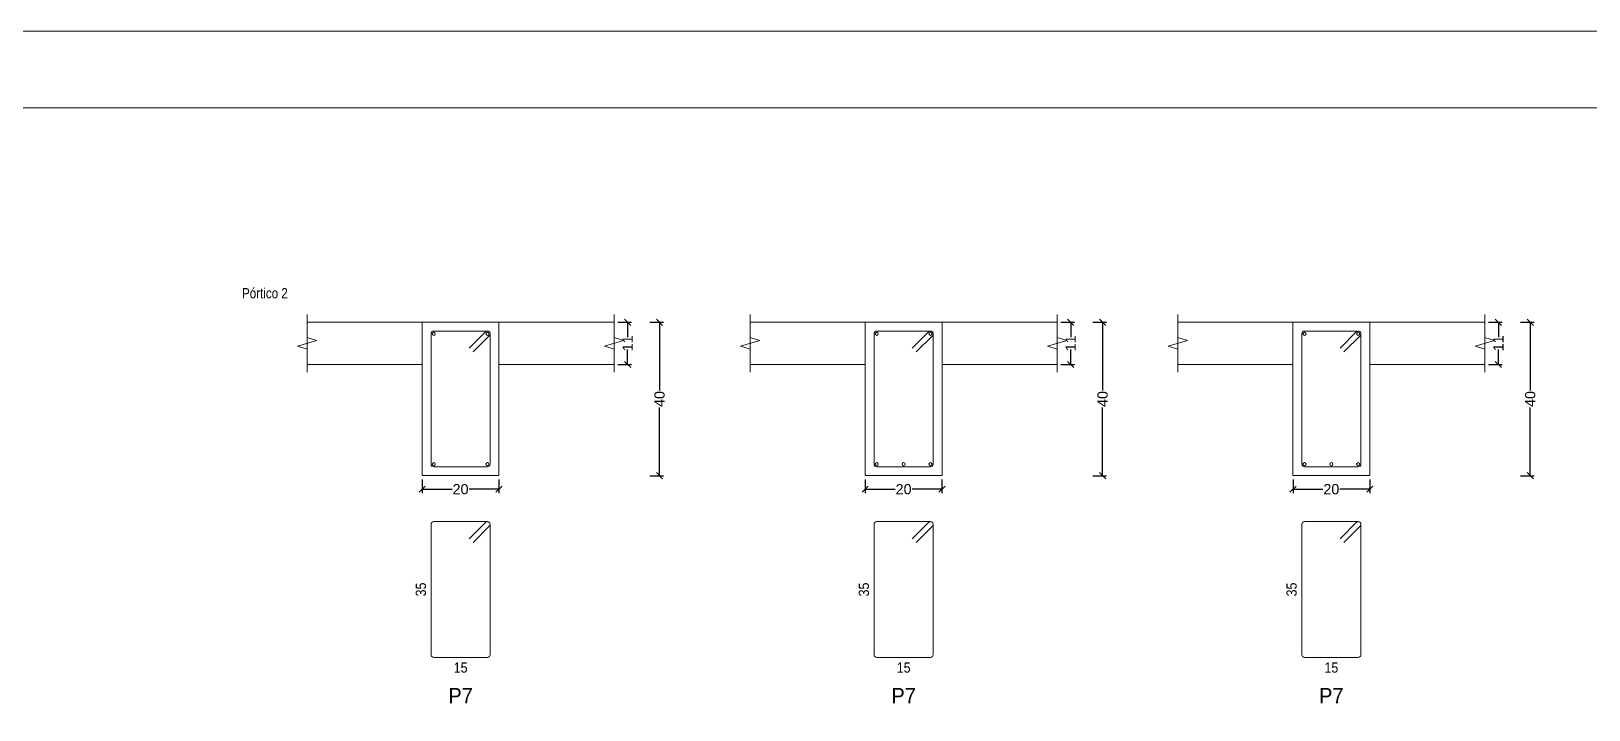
# Model space of a CAD drawing. Header units: millimetres. Extents: x 0 to 190, y -70 to 53.
# Drawn here: x 88.43 to 108.73, y 12.11 to 20.96 of the extents above; entities that cross this region are included whole.
import ezdxf
from ezdxf.enums import TextEntityAlignment as Align

# ---------------------------------------------------------------- set-up
doc = ezdxf.new("R2010")
doc.units = ezdxf.units.MM
for name, color, linetype, lineweight in [('ALZ_REF_REFERENCIA_PORTICO', 3, 'Continuous', 9), ('ARM_LONGITUDINAL_Ø8', 32, 'Continuous', 9), ('ARM_TRANSVERSAL_Ø6', 151, 'Continuous', 9), ('RECUAD_LIMITES', 2, 'Continuous', 0), ('RECUAD_MARCO', 1, 'Continuous', 20), ('SEC_CONT_FORJADOS_SECCION', 8, 'Continuous', 9), ('SEC_CONT_VIG_HORMIGON_SECCION', 2, 'Continuous', 9), ('SEC_COTAS_SEC_DIM_VIGA', 122, 'Continuous', 0), ('SEC_COTAS_TEXTOS_DESPIECE_ESTRIBADO', 122, 'Continuous', 0), ('SEC_REF_TXT_POSICIONES_ARM_ESTRIBOS', 1, 'Continuous', 9)]:
    doc.layers.add(name, color=color, linetype=linetype, lineweight=lineweight)
doc.styles.add('CYPETXT_0.2_romans', font='arial.ttf', dxfattribs={"height": 0.133333})
doc.styles.add('CYPETXT_romans', font='arial.ttf', dxfattribs={"height": 0.2})
doc.dimstyles.new('cype_oblique', dxfattribs={"dimtxt": 0.18, "dimasz": 0.18, "dimexe": 0.05, "dimexo": 0.05, "dimgap": 0, "dimtad": 0, "dimdec": 4, "dimzin": 0, "dimdsep": 46, "dimtxsty": 'CYPETXT_0.2_romans', "dimblk": 'OBLIQUE', "dimtsz": 0.04, "dimcen": 0.09, "dimadec": 0, "dimazin": 0, "dimtfac": 1, "dimtdec": 4, "dimtofl": 0, "dimtmove": 2, "dimatfit": 3, "dimfxl": 1, "dimtolj": 1, "dimtzin": 0, "dimarcsym": 0})

# ---------------------------------------------------------------- blocks, each defined once
blk = doc.blocks.new('*D411')
at = {"layer": 'Defpoints', "color": 0, "transparency": 16777216}
for p in [(93.524, 15.166), (94.524, 15.166), (94.524, 14.989)]:
    blk.add_point(p, dxfattribs=at)
at = {"layer": 'SEC_COTAS_SEC_DIM_VIGA', "color": 0, "lineweight": -2, "transparency": 16777216}
for p, q in [((93.484, 14.949), (93.564, 15.029)), ((93.524, 15.116), (93.524, 14.939)), ((94.484, 14.949), (94.564, 15.029)), ((94.524, 15.116), (94.524, 14.939)), ((93.524, 14.989), (93.914, 14.989)), ((94.524, 14.989), (94.135, 14.989))]:
    blk.add_line(p, q, dxfattribs=at)
at = {"layer": 'SEC_COTAS_SEC_DIM_VIGA', "color": 0, "transparency": 16777216, "insert": (94.024, 14.989), "char_height": 0.1333, "attachment_point": 5, "style": 'CYPETXT_0.2_romans'}
blk.add_mtext('\\A1;20', dxfattribs=at)
blk = doc.blocks.new('_OBLIQUE')
at = {"color": 0, "linetype": 'ByBlock', "lineweight": -2}
blk.add_line((-0.5, -0.5), (0.5, 0.5), dxfattribs=at)
blk = doc.blocks.new('*D412')
at = {"layer": 'Defpoints', "color": 0, "transparency": 16777216}
for p in [(96.024, 17.166), (96.202, 17.166), (96.024, 16.616)]:
    blk.add_point(p, dxfattribs=at)
at = {"layer": 'SEC_COTAS_SEC_DIM_VIGA', "color": 0, "lineweight": -2, "transparency": 16777216}
for p, q in [((96.074, 17.166), (96.252, 17.166)), ((96.242, 17.126), (96.162, 17.206)), ((96.202, 17.166), (96.202, 16.972)), ((96.242, 16.576), (96.162, 16.656)), ((96.202, 16.616), (96.202, 16.81)), ((96.074, 16.616), (96.252, 16.616))]:
    blk.add_line(p, q, dxfattribs=at)
at = {"layer": 'SEC_COTAS_SEC_DIM_VIGA', "color": 0, "transparency": 16777216, "insert": (96.202, 16.891), "char_height": 0.1333, "attachment_point": 5, "rotation": 90, "style": 'CYPETXT_0.2_romans'}
blk.add_mtext('\\A1;11', dxfattribs=at)
blk = doc.blocks.new('*D413')
at = {"layer": 'Defpoints', "color": 0, "transparency": 16777216}
for p in [(96.44, 17.166), (96.618, 17.166), (96.44, 15.166)]:
    blk.add_point(p, dxfattribs=at)
at = {"layer": 'SEC_COTAS_SEC_DIM_VIGA', "color": 0, "lineweight": -2, "transparency": 16777216}
for p, q in [((96.49, 17.166), (96.668, 17.166)), ((96.658, 17.126), (96.578, 17.206)), ((96.618, 17.166), (96.618, 16.276)), ((96.618, 15.166), (96.618, 16.056)), ((96.49, 15.166), (96.668, 15.166)), ((96.658, 15.126), (96.578, 15.206))]:
    blk.add_line(p, q, dxfattribs=at)
at = {"layer": 'SEC_COTAS_SEC_DIM_VIGA', "color": 0, "transparency": 16777216, "insert": (96.618, 16.166), "char_height": 0.1333, "attachment_point": 5, "rotation": 90, "style": 'CYPETXT_0.2_romans'}
blk.add_mtext('\\A1;40', dxfattribs=at)
blk = doc.blocks.new('*D414')
at = {"layer": 'Defpoints', "color": 0, "transparency": 16777216}
for p in [(99.299, 15.166), (100.299, 15.166), (100.299, 14.989)]:
    blk.add_point(p, dxfattribs=at)
at = {"layer": 'SEC_COTAS_SEC_DIM_VIGA', "color": 0, "lineweight": -2, "transparency": 16777216}
for p, q in [((99.259, 14.949), (99.339, 15.029)), ((99.299, 15.116), (99.299, 14.939)), ((100.259, 14.949), (100.339, 15.029)), ((100.299, 15.116), (100.299, 14.939)), ((99.299, 14.989), (99.689, 14.989)), ((100.299, 14.989), (99.91, 14.989))]:
    blk.add_line(p, q, dxfattribs=at)
at = {"layer": 'SEC_COTAS_SEC_DIM_VIGA', "color": 0, "transparency": 16777216, "insert": (99.799, 14.989), "char_height": 0.1333, "attachment_point": 5, "style": 'CYPETXT_0.2_romans'}
blk.add_mtext('\\A1;20', dxfattribs=at)
blk = doc.blocks.new('*D415')
at = {"layer": 'Defpoints', "color": 0, "transparency": 16777216}
for p in [(101.799, 17.166), (101.977, 17.166), (101.799, 16.616)]:
    blk.add_point(p, dxfattribs=at)
at = {"layer": 'SEC_COTAS_SEC_DIM_VIGA', "color": 0, "lineweight": -2, "transparency": 16777216}
for p, q in [((101.849, 17.166), (102.027, 17.166)), ((102.017, 17.126), (101.937, 17.206)), ((101.977, 17.166), (101.977, 16.972)), ((102.017, 16.576), (101.937, 16.656)), ((101.977, 16.616), (101.977, 16.81)), ((101.849, 16.616), (102.027, 16.616))]:
    blk.add_line(p, q, dxfattribs=at)
at = {"layer": 'SEC_COTAS_SEC_DIM_VIGA', "color": 0, "transparency": 16777216, "insert": (101.977, 16.891), "char_height": 0.1333, "attachment_point": 5, "rotation": 90, "style": 'CYPETXT_0.2_romans'}
blk.add_mtext('\\A1;11', dxfattribs=at)
blk = doc.blocks.new('*D416')
at = {"layer": 'Defpoints', "color": 0, "transparency": 16777216}
for p in [(102.215, 17.166), (102.393, 17.166), (102.215, 15.166)]:
    blk.add_point(p, dxfattribs=at)
at = {"layer": 'SEC_COTAS_SEC_DIM_VIGA', "color": 0, "lineweight": -2, "transparency": 16777216}
for p, q in [((102.265, 17.166), (102.443, 17.166)), ((102.433, 17.126), (102.353, 17.206)), ((102.393, 17.166), (102.393, 16.276)), ((102.393, 15.166), (102.393, 16.056)), ((102.265, 15.166), (102.443, 15.166)), ((102.433, 15.126), (102.353, 15.206))]:
    blk.add_line(p, q, dxfattribs=at)
at = {"layer": 'SEC_COTAS_SEC_DIM_VIGA', "color": 0, "transparency": 16777216, "insert": (102.393, 16.166), "char_height": 0.1333, "attachment_point": 5, "rotation": 90, "style": 'CYPETXT_0.2_romans'}
blk.add_mtext('\\A1;40', dxfattribs=at)
blk = doc.blocks.new('*D417')
at = {"layer": 'Defpoints', "color": 0, "transparency": 16777216}
for p in [(104.875, 15.166), (105.875, 15.166), (105.875, 14.989)]:
    blk.add_point(p, dxfattribs=at)
at = {"layer": 'SEC_COTAS_SEC_DIM_VIGA', "color": 0, "lineweight": -2, "transparency": 16777216}
for p, q in [((104.835, 14.949), (104.915, 15.029)), ((104.875, 15.116), (104.875, 14.939)), ((105.835, 14.949), (105.915, 15.029)), ((105.875, 15.116), (105.875, 14.939)), ((104.875, 14.989), (105.264, 14.989)), ((105.875, 14.989), (105.485, 14.989))]:
    blk.add_line(p, q, dxfattribs=at)
at = {"layer": 'SEC_COTAS_SEC_DIM_VIGA', "color": 0, "transparency": 16777216, "insert": (105.375, 14.989), "char_height": 0.1333, "attachment_point": 5, "style": 'CYPETXT_0.2_romans'}
blk.add_mtext('\\A1;20', dxfattribs=at)
blk = doc.blocks.new('*D418')
at = {"layer": 'Defpoints', "color": 0, "transparency": 16777216}
for p in [(107.375, 17.166), (107.552, 17.166), (107.375, 16.616)]:
    blk.add_point(p, dxfattribs=at)
at = {"layer": 'SEC_COTAS_SEC_DIM_VIGA', "color": 0, "lineweight": -2, "transparency": 16777216}
for p, q in [((107.425, 17.166), (107.602, 17.166)), ((107.592, 17.126), (107.512, 17.206)), ((107.552, 17.166), (107.552, 16.972)), ((107.592, 16.576), (107.512, 16.656)), ((107.552, 16.616), (107.552, 16.81)), ((107.425, 16.616), (107.602, 16.616))]:
    blk.add_line(p, q, dxfattribs=at)
at = {"layer": 'SEC_COTAS_SEC_DIM_VIGA', "color": 0, "transparency": 16777216, "insert": (107.552, 16.891), "char_height": 0.1333, "attachment_point": 5, "rotation": 90, "style": 'CYPETXT_0.2_romans'}
blk.add_mtext('\\A1;11', dxfattribs=at)
blk = doc.blocks.new('*D419')
at = {"layer": 'Defpoints', "color": 0, "transparency": 16777216}
for p in [(107.791, 17.166), (107.968, 17.166), (107.791, 15.166)]:
    blk.add_point(p, dxfattribs=at)
at = {"layer": 'SEC_COTAS_SEC_DIM_VIGA', "color": 0, "lineweight": -2, "transparency": 16777216}
for p, q in [((107.841, 17.166), (108.018, 17.166)), ((108.008, 17.126), (107.928, 17.206)), ((107.968, 17.166), (107.968, 16.276)), ((107.968, 15.166), (107.968, 16.056)), ((107.841, 15.166), (108.018, 15.166)), ((108.008, 15.126), (107.928, 15.206))]:
    blk.add_line(p, q, dxfattribs=at)
at = {"layer": 'SEC_COTAS_SEC_DIM_VIGA', "color": 0, "transparency": 16777216, "insert": (107.968, 16.166), "char_height": 0.1333, "attachment_point": 5, "rotation": 90, "style": 'CYPETXT_0.2_romans'}
blk.add_mtext('\\A1;40', dxfattribs=at)

msp = doc.modelspace()

# ---------------------------------------------------------------- linework, layer by layer
at = {"layer": 'ARM_LONGITUDINAL_Ø8'}
for centre in [(93.67438, 17.01607), (94.37438, 17.01607), (99.44945, 17.01607), (100.14945, 17.01607), (105.02452, 17.01607), (105.72452, 17.01607), (93.67438, 15.31607), (94.37438, 15.31607), (99.44945, 15.31607), (99.79945, 15.31607), (100.14945, 15.31607), (105.02452, 15.31607), (105.37452, 15.31607), (105.72452, 15.31607)]:
    msp.add_circle(centre, 0.02, dxfattribs=at)
at = {"layer": 'ARM_TRANSVERSAL_Ø6'}
for points in [[(94.187, 16.77918), (94.4027, 16.99549), (94.40557, 17.00018), (94.40767, 17.00525), (94.40895, 17.01059), (94.40938, 17.01607), (94.40871, 17.02289), (94.40672, 17.02946), (94.40348, 17.03551), (94.39913, 17.04081), (94.39383, 17.04517), (94.38777, 17.0484), (94.38121, 17.05039), (94.37438, 17.05107), (93.67438, 17.05107), (93.66099, 17.0484), (93.64963, 17.04081), (93.64204, 17.02946), (93.63938, 17.01607), (93.63938, 15.31607), (93.64204, 15.30267), (93.64963, 15.29132), (93.66099, 15.28373), (93.67438, 15.28107), (94.37438, 15.28107), (94.38777, 15.28373), (94.39913, 15.29132), (94.40672, 15.30267), (94.40938, 15.31607), (94.40938, 17.01607), (94.40871, 17.02289), (94.40672, 17.02946), (94.40348, 17.03551), (94.39913, 17.04081), (94.39383, 17.04517), (94.38777, 17.0484), (94.38121, 17.05039), (94.37438, 17.05107), (94.36755, 17.05039), (94.36099, 17.0484), (94.35494, 17.04517), (94.34963, 17.04081), (94.1375, 16.82868)], [(99.96207, 16.77918), (100.17777, 16.99549), (100.18064, 17.00018), (100.18274, 17.00525), (100.18402, 17.01059), (100.18445, 17.01607), (100.18378, 17.02289), (100.18179, 17.02946), (100.17855, 17.03551), (100.1742, 17.04081), (100.1689, 17.04517), (100.16284, 17.0484), (100.15628, 17.05039), (100.14945, 17.05107), (99.44945, 17.05107), (99.43606, 17.0484), (99.4247, 17.04081), (99.41711, 17.02946), (99.41445, 17.01607), (99.41445, 15.31607), (99.41711, 15.30267), (99.4247, 15.29132), (99.43606, 15.28373), (99.44945, 15.28107), (100.14945, 15.28107), (100.16284, 15.28373), (100.1742, 15.29132), (100.18179, 15.30267), (100.18445, 15.31607), (100.18445, 17.01607), (100.18378, 17.02289), (100.18179, 17.02946), (100.17855, 17.03551), (100.1742, 17.04081), (100.1689, 17.04517), (100.16284, 17.0484), (100.15628, 17.05039), (100.14945, 17.05107), (100.14262, 17.05039), (100.13606, 17.0484), (100.13001, 17.04517), (100.1247, 17.04081), (99.91257, 16.82868)], [(105.53714, 16.77918), (105.75284, 16.99549), (105.7557, 17.00018), (105.75781, 17.00525), (105.75909, 17.01059), (105.75952, 17.01607), (105.75885, 17.02289), (105.75686, 17.02946), (105.75362, 17.03551), (105.74927, 17.04081), (105.74396, 17.04517), (105.73791, 17.0484), (105.73135, 17.05039), (105.72452, 17.05107), (105.02452, 17.05107), (105.01113, 17.0484), (104.99977, 17.04081), (104.99218, 17.02946), (104.98952, 17.01607), (104.98952, 15.31607), (104.99218, 15.30267), (104.99977, 15.29132), (105.01113, 15.28373), (105.02452, 15.28107), (105.72452, 15.28107), (105.73791, 15.28373), (105.74927, 15.29132), (105.75686, 15.30267), (105.75952, 15.31607), (105.75952, 17.01607), (105.75885, 17.02289), (105.75686, 17.02946), (105.75362, 17.03551), (105.74927, 17.04081), (105.74396, 17.04517), (105.73791, 17.0484), (105.73135, 17.05039), (105.72452, 17.05107), (105.71769, 17.05039), (105.71113, 17.0484), (105.70507, 17.04517), (105.69977, 17.04081), (105.48764, 16.82868)], [(94.187, 14.29485), (94.4027, 14.51116), (94.40557, 14.51584), (94.40767, 14.52092), (94.40895, 14.52626), (94.40938, 14.53173), (94.40871, 14.53856), (94.40672, 14.54513), (94.40348, 14.55118), (94.39913, 14.55648), (94.39383, 14.56083), (94.38777, 14.56407), (94.38121, 14.56606), (94.37438, 14.56673), (93.67438, 14.56673), (93.66099, 14.56407), (93.64963, 14.55648), (93.64204, 14.54513), (93.63938, 14.53173), (93.63938, 12.83173), (93.64204, 12.81834), (93.64963, 12.80698), (93.66099, 12.7994), (93.67438, 12.79673), (94.37438, 12.79673), (94.38777, 12.7994), (94.39913, 12.80698), (94.40672, 12.81834), (94.40938, 12.83173), (94.40938, 14.53173), (94.40871, 14.53856), (94.40672, 14.54513), (94.40348, 14.55118), (94.39913, 14.55648), (94.39383, 14.56083), (94.38777, 14.56407), (94.38121, 14.56606), (94.37438, 14.56673), (94.36755, 14.56606), (94.36099, 14.56407), (94.35494, 14.56083), (94.34963, 14.55648), (94.1375, 14.34435)], [(99.96207, 14.29485), (100.17777, 14.51116), (100.18064, 14.51584), (100.18274, 14.52092), (100.18402, 14.52626), (100.18445, 14.53173), (100.18378, 14.53856), (100.18179, 14.54513), (100.17855, 14.55118), (100.1742, 14.55648), (100.1689, 14.56083), (100.16284, 14.56407), (100.15628, 14.56606), (100.14945, 14.56673), (99.44945, 14.56673), (99.43606, 14.56407), (99.4247, 14.55648), (99.41711, 14.54513), (99.41445, 14.53173), (99.41445, 12.83173), (99.41711, 12.81834), (99.4247, 12.80698), (99.43606, 12.7994), (99.44945, 12.79673), (100.14945, 12.79673), (100.16284, 12.7994), (100.1742, 12.80698), (100.18179, 12.81834), (100.18445, 12.83173), (100.18445, 14.53173), (100.18378, 14.53856), (100.18179, 14.54513), (100.17855, 14.55118), (100.1742, 14.55648), (100.1689, 14.56083), (100.16284, 14.56407), (100.15628, 14.56606), (100.14945, 14.56673), (100.14262, 14.56606), (100.13606, 14.56407), (100.13001, 14.56083), (100.1247, 14.55648), (99.91257, 14.34435)], [(105.53714, 14.29485), (105.75284, 14.51116), (105.7557, 14.51584), (105.75781, 14.52092), (105.75909, 14.52626), (105.75952, 14.53173), (105.75885, 14.53856), (105.75686, 14.54513), (105.75362, 14.55118), (105.74927, 14.55648), (105.74396, 14.56083), (105.73791, 14.56407), (105.73135, 14.56606), (105.72452, 14.56673), (105.02452, 14.56673), (105.01113, 14.56407), (104.99977, 14.55648), (104.99218, 14.54513), (104.98952, 14.53173), (104.98952, 12.83173), (104.99218, 12.81834), (104.99977, 12.80698), (105.01113, 12.7994), (105.02452, 12.79673), (105.72452, 12.79673), (105.73791, 12.7994), (105.74927, 12.80698), (105.75686, 12.81834), (105.75952, 12.83173), (105.75952, 14.53173), (105.75885, 14.53856), (105.75686, 14.54513), (105.75362, 14.55118), (105.74927, 14.55648), (105.74396, 14.56083), (105.73791, 14.56407), (105.73135, 14.56606), (105.72452, 14.56673), (105.71769, 14.56606), (105.71113, 14.56407), (105.70507, 14.56083), (105.69977, 14.55648), (105.48764, 14.34435)]]:
    msp.add_lwpolyline(points, dxfattribs=at)
at = {"layer": 'RECUAD_LIMITES'}
msp.add_lwpolyline([(65.63523, -21.03657), (125.03523, -21.03657), (125.03523, 20.96343), (65.63523, 20.96343), (65.63523, -21.03657)], close=True, dxfattribs=at)
at = {"layer": 'RECUAD_MARCO'}
msp.add_lwpolyline([(68.13523, -20.03657), (124.03523, -20.03657), (124.03523, 19.96343), (68.13523, 19.96343), (68.13523, -20.03657)], close=True, dxfattribs=at)
at = {"layer": 'SEC_CONT_FORJADOS_SECCION'}
for points in [[(92.02438, 17.26607), (92.02438, 16.96607), (92.14938, 16.92857), (91.89938, 16.85357), (92.02438, 16.81607), (92.02438, 16.51607)], [(96.02438, 17.26607), (96.02438, 16.96607), (96.14938, 16.92857), (95.89938, 16.85357), (96.02438, 16.81607), (96.02438, 16.51607)], [(97.79945, 17.26607), (97.79945, 16.96607), (97.92445, 16.92857), (97.67445, 16.85357), (97.79945, 16.81607), (97.79945, 16.51607)], [(101.79945, 17.26607), (101.79945, 16.96607), (101.92445, 16.92857), (101.67445, 16.85357), (101.79945, 16.81607), (101.79945, 16.51607)], [(103.37452, 17.26607), (103.37452, 16.96607), (103.49952, 16.92857), (103.24952, 16.85357), (103.37452, 16.81607), (103.37452, 16.51607)], [(107.37452, 17.26607), (107.37452, 16.96607), (107.49952, 16.92857), (107.24952, 16.85357), (107.37452, 16.81607), (107.37452, 16.51607)], [(92.02438, 17.16607), (93.52438, 17.16607), (93.52438, 16.61607), (92.02438, 16.61607)], [(96.02438, 17.16607), (94.52438, 17.16607), (94.52438, 16.61607), (96.02438, 16.61607)], [(97.79945, 17.16607), (99.29945, 17.16607), (99.29945, 16.61607), (97.79945, 16.61607)], [(101.79945, 17.16607), (100.29945, 17.16607), (100.29945, 16.61607), (101.79945, 16.61607)], [(103.37452, 17.16607), (104.87452, 17.16607), (104.87452, 16.61607), (103.37452, 16.61607)], [(107.37452, 17.16607), (105.87452, 17.16607), (105.87452, 16.61607), (107.37452, 16.61607)]]:
    msp.add_lwpolyline(points, dxfattribs=at)
at = {"layer": 'SEC_CONT_FORJADOS_SECCION', "color": 254, "true_color": 0xdad7d3}
for points in [[(92.02438, 17.16607), (93.52438, 17.16607), (93.52438, 16.61607), (92.02438, 16.61607)], [(96.02438, 17.16607), (94.52438, 17.16607), (94.52438, 16.61607), (96.02438, 16.61607)], [(97.79945, 17.16607), (99.29945, 17.16607), (99.29945, 16.61607), (97.79945, 16.61607)], [(101.79945, 17.16607), (100.29945, 17.16607), (100.29945, 16.61607), (101.79945, 16.61607)], [(103.37452, 17.16607), (104.87452, 17.16607), (104.87452, 16.61607), (103.37452, 16.61607)], [(107.37452, 17.16607), (105.87452, 17.16607), (105.87452, 16.61607), (107.37452, 16.61607)]]:
    msp.add_lwpolyline(points, close=True, dxfattribs=at)
at = {"layer": 'SEC_CONT_VIG_HORMIGON_SECCION'}
for points in [[(94.52438, 17.16607), (93.52438, 17.16607), (93.52438, 15.16607), (94.52438, 15.16607), (94.52438, 17.16607)], [(100.29945, 17.16607), (99.29945, 17.16607), (99.29945, 15.16607), (100.29945, 15.16607), (100.29945, 17.16607)], [(105.87452, 17.16607), (104.87452, 17.16607), (104.87452, 15.16607), (105.87452, 15.16607), (105.87452, 17.16607)]]:
    msp.add_lwpolyline(points, close=True, dxfattribs=at)

# ---------------------------------------------------------------- texts
at = {"layer": 'ALZ_REF_REFERENCIA_PORTICO', "style": 'CYPETXT_romans', "width": 0.813476}
msp.add_text('Pórtico 2', height=0.133333, dxfattribs=at).set_placement((91.17438, 17.54607), align=Align.MIDDLE_LEFT)
at = {"layer": 'SEC_COTAS_TEXTOS_DESPIECE_ESTRIBADO', "style": 'CYPETXT_romans', "width": 0.872274}
for p in [(93.57271, 13.68173), (99.34778, 13.68173), (104.92285, 13.68173)]:
    msp.add_text('35', height=0.133333, rotation=90, dxfattribs=at).set_placement(p, align=Align.CENTER)
for p in [(94.02438, 12.73007), (99.79945, 12.73007), (105.37452, 12.73007)]:
    msp.add_text('15', height=0.133333, dxfattribs=at).set_placement(p, align=Align.TOP_CENTER)
at = {"layer": 'SEC_REF_TXT_POSICIONES_ARM_ESTRIBOS', "style": 'CYPETXT_romans', "width": 0.935124}
for p in [(94.02438, 12.29673), (99.79945, 12.29673), (105.37452, 12.29673)]:
    msp.add_text('P7', height=0.2, dxfattribs=at).set_placement(p, align=Align.MIDDLE_CENTER)

# ---------------------------------------------------------------- dimensions: what is measured, and where the dimension line sits
at = {"layer": 'SEC_COTAS_SEC_DIM_VIGA'}
for p1, p2, text, picture, middle in [((96.02438, 16.61607), (96.02438, 17.16607), '11', '*D412', (96.20171, 16.89107)), ((96.44038, 15.16607), (96.44038, 17.16607), '40', '*D413', (96.61771, 16.16607)), ((101.79945, 16.61607), (101.79945, 17.16607), '11', '*D415', (101.97678, 16.89107)), ((102.21545, 15.16607), (102.21545, 17.16607), '40', '*D416', (102.39278, 16.16607)), ((107.37452, 16.61607), (107.37452, 17.16607), '11', '*D418', (107.55185, 16.89107)), ((107.79052, 15.16607), (107.79052, 17.16607), '40', '*D419', (107.96785, 16.16607)), ((93.52438, 15.16607), (94.52438, 15.16607), '20', '*D411', (94.02438, 14.98873)), ((99.29945, 15.16607), (100.29945, 15.16607), '20', '*D414', (99.79945, 14.98873)), ((104.87452, 15.16607), (105.87452, 15.16607), '20', '*D417', (105.37452, 14.98873))]:
    dim = msp.add_aligned_dim(p1=p1, p2=p2, distance=-0.17733, text=text, dimstyle='cype_oblique', dxfattribs=at)
    dim.commit()
    dim.dimension.update_dxf_attribs({"geometry": picture, "text_midpoint": middle})

doc.saveas('drawing.dxf')
